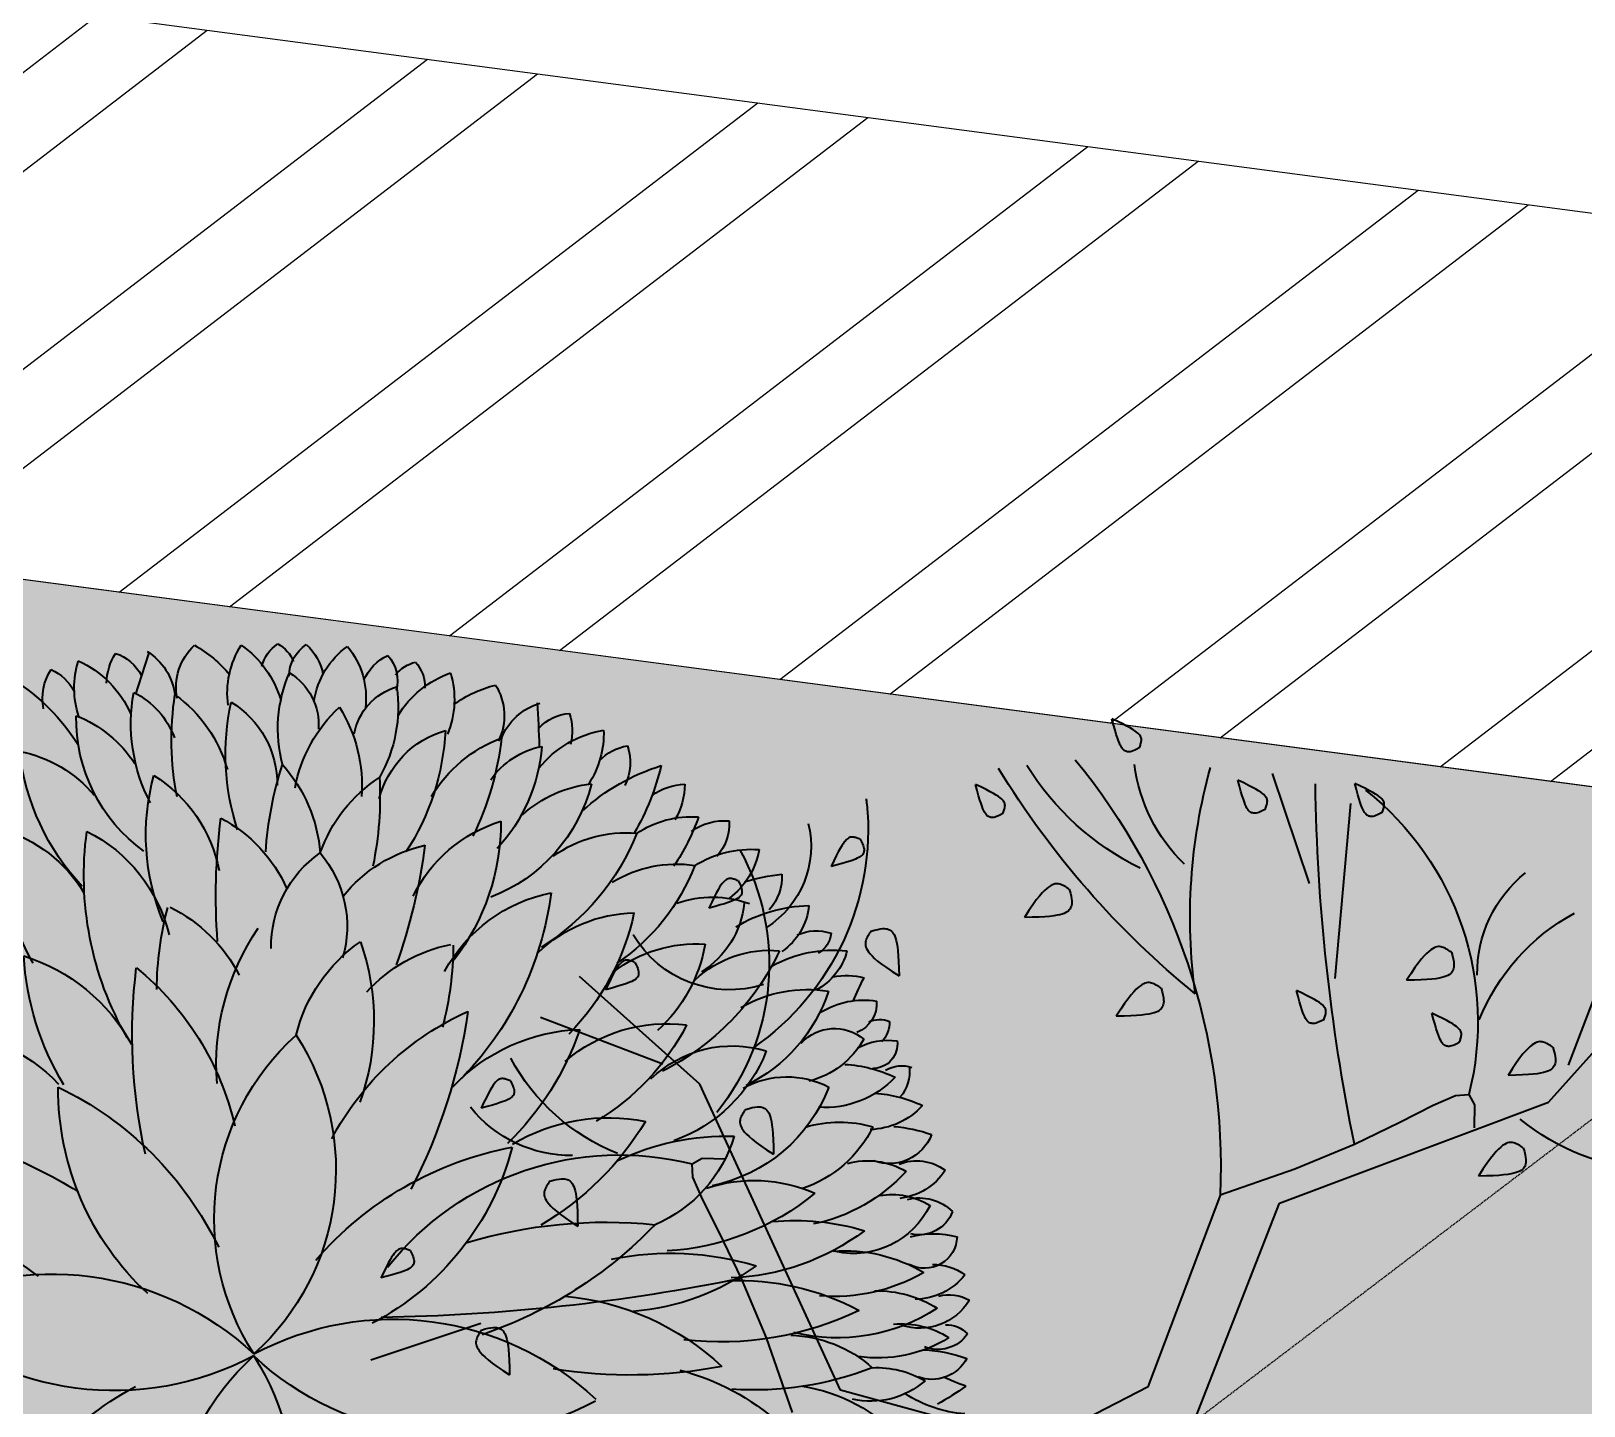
# Model space of a CAD drawing. Header units: millimetres. Extents: x -176651 to 424033, y -469666 to 486614.
# Drawn here: x 43473 to 44101, y 111750 to 112306 of the extents above; entities that cross this region are included whole.
import ezdxf

# ---------------------------------------------------------------- set-up
doc = ezdxf.new("R2010")
doc.units = ezdxf.units.MM
doc.linetypes.add('1625_East Villa$0$DASHED', pattern=[0.75, 0.5, -0.25])
for name, color, linetype in [('1625_East Villa$0$ad-Elevation 10', 8, 'Continuous'), ('1625_East Villa$0$ad-Furniture', 8, 'Continuous'), ('1625_East Villa$0$ad-Wall', 8, 'Continuous'), ('1625_East Villa$0$ad-Wall hatch', 8, 'Continuous'), ('ad-Plinth', 8, 'Continuous')]:
    doc.layers.add(name, color=color, linetype=linetype)
doc.layers.add('1625_East Villa$0$ad-Landscape', color=8, linetype='Continuous', lineweight=35)

# ---------------------------------------------------------------- blocks, each defined once
blk = doc.blocks.new('A$C92fa9908')
at = {"layer": 'ad-Plinth', "ltscale": 5}
blk.add_lwpolyline([(0, 13620), (12120, 13620), (12120, 0), (0, 0), (0, 4745), (2830, 4745), (2830, 8645), (0, 8645)], close=True, dxfattribs=at)
blk = doc.blocks.new('zw$C194')
at = {"layer": 'ad-Plinth', "ltscale": 5, "rotation": 352.4703876422758}
blk.add_blockref('A$C92fa9908', (-156288.16, -329134.05), dxfattribs=at)
blk = doc.blocks.new('1625_East Villa$0$A$C61BE7BBE')
at = {"layer": '1625_East Villa$0$ad-Landscape', "color": 76}
for centre, radius, start, end in [((4.5666, 8.1602), 0.4767, 132.73866, 179.56243), ((3.9198, 8.1602), 0.4767, 0.43757, 47.26134), ((4.1007, 8.2103), 0.5349, 155.19049, 195.20682), ((3.3376, 7.8964), 0.6057, 24.0272, 62.73054), ((3.9769, 8.3009), 0.2252, 130.84427, 173.75905), ((3.7524, 8.2718), 0.2139, 30.41563, 68.82996), ((4.1471, 8.3177), 0.2274, 130.93347, 187.27283), ((3.8295, 8.2358), 0.3046, 17.09734, 56.39496), ((4.6569, 8.2358), 0.3046, 123.60504, 162.90266), ((4.3393, 8.3177), 0.2274, 352.72717, 49.06653), ((4.734, 8.2718), 0.2139, 111.17004, 149.58437), ((5.1488, 7.8964), 0.6057, 117.26946, 155.9728), ((4.5095, 8.3009), 0.2252, 6.24095, 49.15573), ((4.3857, 8.2103), 0.5349, 344.79318, 24.80951), ((10.1095, 6.9281), 7.168, 168.75967, 170.83335), ((2.9164, 7.9995), 0.3576, 14.37957, 65.67824), ((3.6019, 8.1795), 0.3417, 140.17932, 198.67463), ((3.0628, 7.7088), 0.743, 47.03228, 68.14061), ((5.4236, 7.7088), 0.743, 111.85939, 132.96772), ((4.8845, 8.1795), 0.3417, 341.32537, 39.82068), ((5.57, 7.9995), 0.3576, 114.32176, 165.62043), ((-1.6231, 6.9281), 7.168, 9.16665, 11.24033), ((3.1903, 8.143), 0.3429, 154.82228, 186.10535), ((2.8285, 8.0252), 0.2686, 35.04222, 78.95985), ((4.7279, 8.0805), 0.8385, 164.13269, 202.27743), ((3.7768, 7.9806), 0.3595, 3.05127, 66.29439), ((4.7095, 7.9806), 0.3595, 113.70561, 176.94873), ((3.7585, 8.0805), 0.8385, 337.72257, 15.86731), ((5.6579, 8.0252), 0.2686, 101.04015, 144.95778), ((5.2961, 8.143), 0.3429, 353.89465, 25.17772), ((2.791, 8.006), 0.3106, 153.81915, 198.78711), ((2.4219, 7.8545), 0.3023, 36.32124, 72.6008), ((3.2095, 8.1248), 0.5516, 170.48559, 205.45287), ((2.4837, 7.6182), 0.6247, 31.25767, 73.08831), ((4.9154, 7.5892), 0.8727, 140.39412, 176.99618), ((3.571, 7.5892), 0.8727, 3.00382, 39.60588), ((6.0027, 7.6182), 0.6247, 106.91169, 148.74233), ((5.2769, 8.1248), 0.5516, 334.54713, 9.51441), ((6.0645, 7.8545), 0.3023, 107.3992, 143.67876), ((5.6954, 8.006), 0.3106, 341.21289, 26.18085), ((3.7773, 8.2066), 1.4875, 185.97252, 202.70743), ((1.7987, 6.9554), 1.2047, 39.61762, 65.52562), ((4.0319, 8.0192), 1.0157, 176.98112, 215.15022), ((2.8602, 7.6107), 0.488, 27.43755, 71.18261), ((5.0277, 8.0525), 1.7654, 178.75477, 198.61147), ((2.8731, 7.3648), 0.824, 23.21959, 61.77969), ((5.0533, 7.9724), 1.4584, 175.33806, 205.55583), ((3.3701, 7.5687), 0.5704, 6.67232, 66.26868), ((5.1163, 7.5687), 0.5704, 113.73132, 173.32768), ((3.4331, 7.9724), 1.4584, 334.44417, 4.66194), ((5.6133, 7.3648), 0.824, 118.22031, 156.78041), ((3.4587, 8.0525), 1.7654, 341.38853, 1.24523), ((5.6262, 7.6107), 0.488, 108.81739, 152.56245), ((4.4544, 8.0192), 1.0157, 324.84978, 3.01888), ((6.6876, 6.9554), 1.2047, 114.47438, 140.38238), ((2.5508, 7.9059), 0.4098, 172.3277, 203.61076), ((2.0851, 7.6097), 0.3559, 46.86291, 80.36915), ((3.664, 8), 0.9742, 186.46688, 241.65563), ((2.5194, 7.1773), 0.7346, 40.38662, 76.09196), ((4.8224, 8), 0.9742, 298.34437, 353.53312), ((5.967, 7.1773), 0.7346, 103.90804, 139.61338), ((2.1371, 7.7236), 0.2887, 169.0778, 214.64065), ((1.8403, 7.4492), 0.3293, 46.24511, 87.68542), ((3.3285, 8.0513), 1.3196, 191.93886, 206.21864), ((2.0037, 7.1986), 0.5806, 48.33638, 86.67487), ((5.983, 7.3797), 2.0667, 169.32144, 184.04788), ((3.367, 7.0847), 0.8955, 11.96194, 49.21126), ((5.1194, 7.0847), 0.8955, 130.78874, 168.03806), ((2.5034, 7.3797), 2.0667, 355.95212, 10.67856), ((2.1147, 7.6514), 0.4606, 182.36478, 225.58317), ((1.6213, 7.0126), 0.6207, 49.77589, 86.93335), ((2.3471, 6.872), 0.7641, 47.38545, 86.81155), ((3.7553, 7.9777), 1.408, 194.08678, 230.75178), ((5.6481, 6.8096), 0.8684, 114.71609, 161.31222), ((3.9484, 7.4161), 1.349, 329.98702, 7.7695), ((6.1393, 6.872), 0.7641, 93.18845, 132.61455), ((4.7311, 7.9777), 1.408, 309.24822, 345.91322), ((1.7848, 7.45), 0.2887, 169.0778, 214.64065), ((1.1975, 6.2598), 1.2814, 66.14352, 76.28476), ((2.0353, 6.7588), 0.7304, 50.8151, 91.05063), ((3.2296, 7.7796), 1.2421, 193.52703, 228.39805), ((7.1322, 7.3968), 3.5018, 179.98243, 192.00519), ((5.1574, 6.578), 0.8735, 110.1808, 148.59513), ((1.6891, 7.325), 0.3719, 177.60187, 227.96098), ((1.1882, 6.4873), 0.863, 51.02378, 81.38718), ((1.8075, 6.6789), 0.6427, 63.07607, 102.38547), ((2.2444, 7.2875), 0.5442, 178.24862, 230.68038), ((2.5458, 6.3342), 0.9321, 21.01467, 71.00855), ((4.7853, 7.2065), 1.9362, 179.73155, 217.41149), ((4.6965, 6.7696), 0.6755, 132.16499, 188.60831), ((3.7899, 6.7696), 0.6755, 351.39169, 47.83501), ((5.9406, 6.3342), 0.9321, 108.99145, 158.98533), ((1.3141, 7.1881), 0.15, 177.47025, 233.80961), ((1.2179, 6.9256), 0.2744, 57.97543, 101.26619), ((2.2175, 6.3242), 0.8461, 38.49282, 81.42911), ((3.8017, 7.2766), 1.4626, 184.53972, 217.07204), ((6.2689, 6.3242), 0.8461, 98.57089, 141.50718), ((4.6847, 7.2766), 1.4626, 322.92796, 355.46028), ((1.0383, 6.345), 0.7587, 53.84333, 88.58495), ((1.4105, 7.142), 0.3555, 186.20703, 235.71806), ((2.914, 7.5139), 1.5303, 197.59049, 235.74559), ((1.4302, 6.4073), 0.6446, 39.15642, 87.78171), ((1.8411, 6.2145), 0.8207, 45.12287, 85.9267), ((2.7964, 7.0692), 0.8978, 182.30093, 220.50756), ((0.9882, 6.5625), 0.3987, 70.94104, 97.72728), ((-0.4677, 6.4358), 1.4962, 14.55365, 20.41362), ((1.155, 6.0566), 0.7945, 52.47186, 91.55185), ((2.0762, 7.0316), 0.9598, 190.85815, 236.55055), ((1.0247, 6.792), 0.186, 168.23624, 240.99446), ((0.8562, 6.3424), 0.4877, 50.8294, 91.59888), ((5.3534, 6.5838), 1.9834, 172.86966, 187.13034), ((3.0992, 5.955), 0.9279, 34.91657, 71.05051), ((5.2161, 6.1305), 1.4339, 153.15977, 192.1138), ((3.296, 6.0728), 0.9527, 6.22136, 47.73687), ((3.2703, 6.1305), 1.4339, 347.8862, 26.84023), ((5.3871, 5.955), 0.9279, 108.94949, 145.08343), ((3.1329, 6.5838), 1.9834, 352.86966, 7.13034), ((0.918, 6.6932), 0.1695, 170.71369, 216.27653), ((0.789, 6.557), 0.1679, 59.89017, 103.18093), ((0.8334, 6.5755), 0.1483, 166.0967, 261.70295), ((0.6958, 6.2326), 0.3785, 53.8191, 90.95416), ((1.0337, 6.3645), 0.2729, 35.39886, 122.15517), ((1.376, 6.7908), 0.5252, 201.8257, 248.02813), ((3.2867, 7.0219), 1.425, 199.73306, 231.77211), ((0.6205, 6.2862), 0.1831, 51.14247, 102.0713), ((0.83, 6.4105), 0.2388, 166.75476, 212.31761), ((0.9191, 5.6412), 0.7926, 85.56631, 108.01228), ((1.1391, 6.7299), 0.5733, 215.76353, 266.37343), ((1.5681, 5.7635), 0.6953, 38.28249, 99.3433), ((2.3496, 6.6671), 0.9205, 193.66836, 242.88227), ((6.505, 6.4773), 3.2578, 180.48635, 200.14254), ((2.3514, 4.9949), 1.7085, 20.47463, 58.37181), ((6.0992, 5.3455), 1.1017, 99.73184, 143.96094), ((4.2559, 6.7543), 1.6882, 321.43671, 348.97151), ((1.2411, 5.7739), 0.5438, 53.77897, 109.79803), ((0.7353, 5.4727), 0.814, 86.76384, 107.52222), ((0.849, 6.4983), 0.4369, 214.78481, 261.07296), ((1.9847, 6.5124), 0.9551, 193.74281, 250.74014), ((0.5974, 5.2255), 0.8788, 87.00257, 102.07341), ((0.6769, 6.1488), 0.2709, 193.65461, 282.44901), ((0.8731, 5.3885), 0.7046, 65.60352, 98.75304), ((1.4544, 6.3176), 0.7268, 198.67082, 243.79699), ((0.4442, 5.642), 0.2788, 60.36234, 119.63766), ((6.296, 4.8306), 1.111, 86.04844, 128.35019), ((0.6407, 6.0428), 0.3701, 205.36372, 256.0362), ((0.7123, 5.4415), 0.4429, 66.56317, 113.43683), ((1.3709, 6.4246), 1.0147, 214.6416, 251.06237), ((0.4003, 5.4186), 0.2852, 68.35462, 126.71622), ((0.4371, 5.6945), 0.2126, 192.8534, 276.06864), ((0.5446, 5.2754), 0.4283, 72.41068, 114.40253), ((0.8498, 5.8255), 0.508, 198.36566, 274.36285), ((1.3082, 4.7914), 0.8919, 63.91881, 106.35993), ((6.2483, 3.7344), 2.0521, 108.22121, 146.63555), ((0.3762, 5.4817), 0.1934, 174.18666, 290.59598), ((0.2527, 4.962), 0.5437, 67.64575, 97.28341), ((0.9647, 4.0567), 1.4267, 76.95691, 99.25489), ((1.7226, 6.4729), 1.411, 225.5947, 260.34135), ((0.2604, 5.008), 0.3143, 81.59333, 119.16505), ((0.4374, 5.482), 0.3858, 211.15088, 261.88723), ((0.714, 4.425), 0.9139, 78.01728, 113.3144), ((1.0008, 6.1097), 1.0655, 232.5105, 267.25212), ((0.1532, 4.9205), 0.2348, 66.95459, 113.04541), ((0.3791, 5.2776), 0.3477, 203.91838, 280.78741), ((0.5285, 4.4477), 0.678, 81.55573, 114.70525), ((1.2375, 3.5572), 1.5293, 80.07303, 110.39202), ((0.9547, 5.8952), 1.0932, 229.52167, 276.17194), ((0.1532, 4.8095), 0.1658, 79.35441, 130.28324), ((0.2367, 5.034), 0.2144, 207.19351, 284.68974), ((0.3753, 4.4224), 0.5263, 77.39124, 114.96296), ((1.7368, 6.5533), 1.8728, 236.55296, 269.35046), ((0.2221, 3.9243), 0.8867, 85.54152, 102.47041), ((0.6629, 5.5204), 0.8033, 230.61412, 270.78978), ((0.2527, 4.8764), 0.2383, 201.22812, 283.00293), ((1.0097, 4.0338), 0.7603, 84.12058, 124.2254), ((-0.2438, 5.8842), 1.2847, 281.63719, 288.00047), ((1.1912, 5.8812), 1.72, 226.87005, 233.5161), ((0.4825, 4.1038), 0.5674, 79.89405, 113.04357), ((0.6268, 4.946), 0.4865, 221.13896, 275.57028), ((1.521, 6.369), 1.9478, 241.18217, 266.26036), ((0.0457, 5.1943), 0.7339, 266.42892, 296.01705), ((2.3798, 7.2881), 2.8823, 251.61053, 271.71734), ((5.2696, 2.8242), 1.7659, 54.46623, 125.53377), ((1.0025, 3.4893), 1.0093, 91.25618, 130.10548), ((1.8901, 3.0856), 1.4234, 97.04197, 124.31969)]:
    blk.add_arc(centre, radius, start, end, dxfattribs=at)
at = {"layer": '1625_East Villa$0$ad-Landscape', "color": 2}
for centre, radius, start, end in [((4.538, 7.4161), 1.349, 172.2305, 210.01298), ((2.8383, 6.8096), 0.8684, 18.68778, 65.28391), ((3.329, 6.578), 0.8735, 31.40487, 69.8192), ((1.3542, 7.3968), 3.5018, 347.99481, 0.01757), ((3.7011, 7.2065), 1.9362, 322.58851, 0.26845), ((1.9426, 5.6133), 0.9275, 41.73929, 89.82837), ((4.2305, 6.7543), 1.6882, 191.02849, 218.56329), ((2.3872, 5.3455), 1.1017, 36.03906, 80.26816), ((6.1349, 4.9949), 1.7085, 121.62819, 159.52537), ((1.9813, 6.4773), 3.2578, 339.85746, 359.51365), ((5.3667, 5.2187), 1.4762, 139.56784, 220.43216), ((3.1197, 5.2187), 1.4762, 319.56784, 40.43216), ((2.4024, 6.0559), 0.8356, 189.30481, 239.3197), ((1.4305, 4.4255), 1.5025, 56.86683, 84.37468), ((2.1904, 4.8306), 1.111, 51.64981, 93.95156), ((3.7395, 6.6428), 1.7715, 203.40985, 232.04459), ((2.1728, 6.6935), 1.5297, 223.15526, 259.12002), ((2.2381, 3.7344), 2.0521, 33.36445, 71.77879), ((4.5212, 5.8873), 1.6541, 187.07097, 234.85412), ((3.9652, 5.8873), 1.6541, 305.14588, 352.92903), ((1.8881, 2.4478), 2.8907, 65.67414, 88.25794), ((4.0608, 6.8726), 2.5892, 216.37093, 243.62041), ((6.5983, 2.4478), 2.8907, 91.74206, 114.32586), ((4.4256, 6.8726), 2.5892, 296.37959, 323.62907), ((1.6314, 3.4254), 1.7705, 71.06869, 99.21005), ((2.3289, 6.1932), 1.4152, 226.12226, 258.10878), ((2.39, 3.2564), 1.5896, 87.80694, 125.34258), ((3.2167, 2.8242), 1.7659, 54.46623, 125.53377), ((3.2167, 5.6861), 1.7659, 234.46623, 305.53377), ((5.3667, 3.2917), 1.4762, 139.56784, 220.43216), ((5.2696, 5.6861), 1.7659, 234.46623, 305.53377), ((3.1197, 3.2917), 1.4762, 319.56784, 40.43216), ((3.9652, 2.623), 1.6541, 7.07097, 54.85412)]:
    blk.add_arc(centre, radius, start, end, dxfattribs=at)
blk = doc.blocks.new('1625_East Villa$0$A$C279134A6')
at = {"layer": '1625_East Villa$0$ad-Landscape', "linetype": 'Continuous'}
for p, q in [((333.14, 760.24), (359.9, 815.03)), ((313.08, 712.49), (317.12, 804.75)), ((185.45, 683.31), (169.64, 750.19)), ((637.12, 613.59), (707.23, 661.45)), ((657.8, 621.49), (724.68, 637.3)), ((542.66, 463.81), (637.12, 613.59)), ((734.74, 473.8), (789.53, 447.04))]:
    blk.add_line(p, q, dxfattribs=at)
for points in [[(431.16, 819.12), (431.03, 819.65), (430.9, 820.18), (430.78, 820.7), (430.69, 821.21), (430.61, 821.7), (430.56, 822.19), (430.53, 822.67), (430.54, 823.13), (430.59, 823.58), (430.68, 824.02), (430.83, 824.46), (431.06, 824.89), (431.36, 825.33), (431.77, 825.78), (432.28, 826.24), (432.91, 826.71), (433.68, 827.21), (434.64, 827.74), (435.84, 828.33), (437.34, 828.97), (439.19, 829.69), (441.45, 830.5), (444.18, 831.41), (447.42, 832.44)], [(431.16, 819.12), (432.34, 818.3), (433.34, 817.65), (434.21, 817.15), (434.94, 816.8), (435.58, 816.56), (436.14, 816.41), (436.64, 816.34), (437.11, 816.33), (437.56, 816.36), (438, 816.44), (438.44, 816.58), (438.88, 816.78), (439.33, 817.08), (439.79, 817.46), (440.27, 817.96), (440.77, 818.57), (441.3, 819.33), (441.87, 820.26), (442.51, 821.42), (443.23, 822.87), (444.07, 824.64), (445.03, 826.8), (446.14, 829.38), (447.42, 832.44)], [(300.11, 802.13), (299.97, 802.67), (299.85, 803.19), (299.73, 803.71), (299.63, 804.22), (299.56, 804.72), (299.51, 805.2), (299.48, 805.68), (299.49, 806.14), (299.53, 806.59), (299.63, 807.03), (299.78, 807.47), (300, 807.9), (300.31, 808.34), (300.72, 808.79), (301.23, 809.25), (301.86, 809.72), (302.63, 810.22), (303.59, 810.76), (304.79, 811.34), (306.29, 811.98), (308.14, 812.7), (310.4, 813.51), (313.12, 814.42), (316.37, 815.45)], [(300.11, 802.13), (301.29, 801.31), (302.29, 800.66), (303.15, 800.16), (303.89, 799.81), (304.53, 799.57), (305.09, 799.42), (305.59, 799.36), (306.05, 799.34), (306.5, 799.37), (306.95, 799.45), (307.39, 799.59), (307.83, 799.8), (308.28, 800.09), (308.74, 800.48), (309.22, 800.97), (309.72, 801.59), (310.24, 802.34), (310.82, 803.27), (311.45, 804.43), (312.18, 805.88), (313.01, 807.65), (313.98, 809.81), (315.09, 812.39), (316.37, 815.45)], [(361.29, 795.78), (361.16, 796.32), (361.03, 796.84), (360.91, 797.36), (360.82, 797.87), (360.74, 798.37), (360.69, 798.85), (360.66, 799.33), (360.67, 799.79), (360.72, 800.24), (360.81, 800.68), (360.96, 801.12), (361.19, 801.55), (361.49, 801.99), (361.9, 802.44), (362.41, 802.9), (363.04, 803.37), (363.81, 803.87), (364.77, 804.41), (365.97, 804.99), (367.47, 805.63), (369.32, 806.35), (371.58, 807.16), (374.31, 808.07), (377.55, 809.1)], [(361.29, 795.78), (362.47, 794.96), (363.47, 794.31), (364.33, 793.81), (365.07, 793.46), (365.71, 793.22), (366.27, 793.07), (366.77, 793.01), (367.24, 792.99), (367.69, 793.02), (368.13, 793.1), (368.57, 793.24), (369.01, 793.45), (369.46, 793.74), (369.92, 794.13), (370.4, 794.62), (370.9, 795.24), (371.43, 795.99), (372, 796.92), (372.64, 798.08), (373.36, 799.53), (374.2, 801.3), (375.16, 803.46), (376.27, 806.04), (377.55, 809.1)], [(497.76, 775.48), (497.62, 776.02), (497.49, 776.54), (497.38, 777.06), (497.28, 777.57), (497.21, 778.07), (497.15, 778.55), (497.13, 779.03), (497.14, 779.49), (497.18, 779.94), (497.28, 780.38), (497.43, 780.82), (497.65, 781.25), (497.96, 781.69), (498.36, 782.14), (498.88, 782.6), (499.51, 783.07), (500.28, 783.57), (501.24, 784.11), (502.44, 784.69), (503.94, 785.33), (505.79, 786.05), (508.05, 786.86), (510.77, 787.78), (514.02, 788.81)], [(497.76, 775.48), (498.94, 774.66), (499.94, 774.01), (500.8, 773.52), (501.54, 773.16), (502.18, 772.92), (502.74, 772.77), (503.24, 772.71), (503.7, 772.69), (504.15, 772.72), (504.6, 772.8), (505.04, 772.94), (505.48, 773.15), (505.93, 773.44), (506.39, 773.83), (506.87, 774.32), (507.37, 774.94), (507.89, 775.69), (508.47, 776.62), (509.1, 777.79), (509.83, 779.23), (510.66, 781), (511.63, 783.16), (512.74, 785.74), (514.02, 788.81)], [(570.36, 752.3), (569.53, 751.12), (568.88, 750.11), (568.39, 749.25), (568.03, 748.52), (567.79, 747.88), (567.65, 747.32), (567.58, 746.82), (567.57, 746.35), (567.6, 745.9), (567.68, 745.46), (567.81, 745.02), (568.02, 744.57), (568.31, 744.13), (568.7, 743.66), (569.2, 743.19), (569.81, 742.69), (570.56, 742.16), (571.5, 741.59), (572.66, 740.95), (574.1, 740.23), (575.88, 739.39), (578.03, 738.43), (580.62, 737.32), (583.68, 736.04)], [(570.36, 752.3), (570.89, 752.43), (571.42, 752.56), (571.94, 752.68), (572.44, 752.77), (572.94, 752.85), (573.43, 752.9), (573.9, 752.93), (574.37, 752.92), (574.82, 752.87), (575.26, 752.78), (575.69, 752.63), (576.13, 752.4), (576.57, 752.1), (577.01, 751.69), (577.47, 751.18), (577.95, 750.55), (578.45, 749.78), (578.98, 748.82), (579.56, 747.62), (580.21, 746.12), (580.93, 744.27), (581.74, 742.01), (582.65, 739.28), (583.68, 736.04)], [(254.35, 734.17), (255.04, 734.52), (255.73, 734.84), (256.41, 735.15), (257.08, 735.43), (257.75, 735.67), (258.4, 735.88), (259.05, 736.05), (259.69, 736.17), (260.32, 736.24), (260.96, 736.24), (261.6, 736.15), (262.26, 735.97), (262.95, 735.67), (263.68, 735.24), (264.46, 734.67), (265.3, 733.94), (266.2, 733.02), (267.19, 731.86), (268.28, 730.41), (269.48, 728.59), (270.81, 726.34), (272.3, 723.61), (273.95, 720.32), (275.78, 716.42)], [(457.88, 740.61), (457.08, 738.75), (456.48, 737.18), (456.04, 735.86), (455.76, 734.74), (455.61, 733.79), (455.58, 732.98), (455.62, 732.28), (455.74, 731.63), (455.91, 731.02), (456.14, 730.43), (456.46, 729.86), (456.87, 729.31), (457.4, 728.77), (458.07, 728.25), (458.89, 727.74), (459.88, 727.23), (461.06, 726.72), (462.48, 726.21), (464.21, 725.69), (466.3, 725.16), (468.79, 724.62), (471.75, 724.06), (475.24, 723.47), (479.31, 722.85)], [(457.88, 740.61), (458.58, 740.95), (459.27, 741.28), (459.94, 741.58), (460.62, 741.86), (461.28, 742.11), (461.94, 742.32), (462.58, 742.49), (463.22, 742.61), (463.86, 742.68), (464.49, 742.67), (465.13, 742.59), (465.8, 742.4), (466.49, 742.11), (467.22, 741.68), (468, 741.11), (468.83, 740.37), (469.74, 739.46), (470.72, 738.3), (471.81, 736.84), (473.01, 735.02), (474.35, 732.78), (475.83, 730.04), (477.48, 726.75), (479.31, 722.85)], [(326.61, 591.55), (193.35, 662.62), (145.49, 732.73)], [(254.35, 734.17), (253.55, 732.32), (252.94, 730.75), (252.51, 729.42), (252.23, 728.3), (252.08, 727.36), (252.04, 726.55), (252.09, 725.84), (252.21, 725.19), (252.38, 724.58), (252.61, 723.99), (252.92, 723.43), (253.34, 722.88), (253.87, 722.34), (254.53, 721.82), (255.35, 721.3), (256.34, 720.79), (257.52, 720.28), (258.95, 719.77), (260.68, 719.26), (262.76, 718.73), (265.26, 718.19), (268.22, 717.62), (271.71, 717.03), (275.78, 716.42)], [(631.15, 722.27), (630.32, 721.09), (629.67, 720.08), (629.18, 719.22), (628.82, 718.49), (628.58, 717.85), (628.44, 717.29), (628.37, 716.79), (628.36, 716.32), (628.39, 715.87), (628.46, 715.43), (628.6, 714.99), (628.81, 714.54), (629.1, 714.1), (629.49, 713.63), (629.98, 713.16), (630.6, 712.66), (631.35, 712.13), (632.28, 711.56), (633.45, 710.92), (634.89, 710.2), (636.67, 709.36), (638.82, 708.4), (641.4, 707.29), (644.47, 706.01)], [(631.15, 722.27), (631.68, 722.4), (632.2, 722.53), (632.72, 722.65), (633.23, 722.74), (633.73, 722.82), (634.22, 722.87), (634.69, 722.9), (635.15, 722.89), (635.6, 722.84), (636.04, 722.75), (636.48, 722.6), (636.92, 722.37), (637.35, 722.07), (637.8, 721.66), (638.26, 721.15), (638.74, 720.52), (639.24, 719.75), (639.77, 718.79), (640.35, 717.59), (640.99, 716.09), (641.71, 714.24), (642.52, 711.98), (643.44, 709.25), (644.47, 706.01)], [(316.25, 690.18), (316.11, 690.71), (315.98, 691.24), (315.87, 691.75), (315.77, 692.26), (315.69, 692.76), (315.64, 693.25), (315.62, 693.72), (315.63, 694.19), (315.67, 694.64), (315.76, 695.08), (315.92, 695.51), (316.14, 695.95), (316.45, 696.39), (316.85, 696.83), (317.36, 697.29), (317.99, 697.77), (318.77, 698.27), (319.72, 698.8), (320.92, 699.38), (322.42, 700.03), (324.28, 700.75), (326.54, 701.56), (329.26, 702.47), (332.5, 703.5)], [(316.25, 690.18), (317.42, 689.35), (318.43, 688.7), (319.29, 688.21), (320.03, 687.85), (320.66, 687.61), (321.22, 687.47), (321.72, 687.4), (322.19, 687.39), (322.64, 687.42), (323.09, 687.49), (323.53, 687.63), (323.97, 687.84), (324.42, 688.13), (324.88, 688.52), (325.36, 689.02), (325.85, 689.63), (326.38, 690.38), (326.95, 691.31), (327.59, 692.48), (328.32, 693.92), (329.15, 695.7), (330.11, 697.85), (331.22, 700.44), (332.5, 703.5)], [(558.44, 705.13), (556.59, 705.93), (555.02, 706.53), (553.69, 706.97), (552.57, 707.25), (551.63, 707.4), (550.82, 707.44), (550.11, 707.39), (549.46, 707.27), (548.85, 707.1), (548.26, 706.87), (547.69, 706.55), (547.14, 706.14), (546.61, 705.61), (546.08, 704.94), (545.57, 704.12), (545.06, 703.14), (544.55, 701.95), (544.04, 700.53), (543.52, 698.8), (543, 696.72), (542.45, 694.22), (541.89, 691.26), (541.3, 687.77), (540.68, 683.7)], [(558.44, 705.13), (558.78, 704.43), (559.11, 703.75), (559.41, 703.07), (559.69, 702.39), (559.94, 701.73), (560.15, 701.07), (560.32, 700.43), (560.44, 699.79), (560.51, 699.15), (560.51, 698.52), (560.42, 697.88), (560.24, 697.21), (559.94, 696.52), (559.51, 695.79), (558.94, 695.01), (558.2, 694.18), (557.29, 693.27), (556.13, 692.29), (554.68, 691.2), (552.86, 690), (550.61, 688.66), (547.87, 687.18), (544.59, 685.53), (540.68, 683.7)], [(244.05, 687.63), (243.91, 688.16), (243.78, 688.68), (243.67, 689.2), (243.57, 689.71), (243.49, 690.21), (243.44, 690.7), (243.42, 691.17), (243.43, 691.63), (243.47, 692.08), (243.56, 692.52), (243.72, 692.96), (243.94, 693.4), (244.25, 693.83), (244.65, 694.28), (245.16, 694.74), (245.79, 695.22), (246.56, 695.72), (247.52, 696.25), (248.72, 696.83), (250.22, 697.48), (252.07, 698.2), (254.33, 699), (257.06, 699.92), (260.3, 700.95)], [(244.05, 687.63), (245.22, 686.8), (246.23, 686.15), (247.09, 685.66), (247.83, 685.3), (248.46, 685.06), (249.02, 684.92), (249.52, 684.85), (249.99, 684.84), (250.44, 684.87), (250.88, 684.94), (251.32, 685.08), (251.77, 685.29), (252.22, 685.58), (252.68, 685.97), (253.15, 686.46), (253.65, 687.08), (254.18, 687.83), (254.75, 688.76), (255.39, 689.93), (256.12, 691.37), (256.95, 693.15), (257.91, 695.3), (259.02, 697.88), (260.3, 700.95)], [(403.22, 695.44), (402.42, 693.59), (401.81, 692.02), (401.38, 690.69), (401.1, 689.57), (400.95, 688.63), (400.91, 687.82), (400.96, 687.11), (401.08, 686.46), (401.25, 685.85), (401.48, 685.26), (401.8, 684.69), (402.21, 684.14), (402.74, 683.61), (403.41, 683.09), (404.23, 682.57), (405.21, 682.06), (406.4, 681.55), (407.82, 681.04), (409.55, 680.53), (411.63, 680), (414.13, 679.45), (417.09, 678.89), (420.58, 678.3), (424.65, 677.69)], [(403.22, 695.44), (403.92, 695.78), (404.6, 696.11), (405.28, 696.42), (405.95, 696.7), (406.62, 696.94), (407.27, 697.15), (407.92, 697.32), (408.56, 697.44), (409.19, 697.51), (409.83, 697.51), (410.47, 697.42), (411.13, 697.24), (411.83, 696.94), (412.56, 696.51), (413.34, 695.94), (414.17, 695.21), (415.08, 694.29), (416.06, 693.13), (417.15, 691.68), (418.35, 689.86), (419.69, 687.61), (421.17, 684.87), (422.82, 681.59), (424.65, 677.69)], [(194.9, 691.63), (194.1, 689.78), (193.49, 688.2), (193.06, 686.88), (192.78, 685.76), (192.63, 684.82), (192.59, 684.01), (192.64, 683.3), (192.76, 682.65), (192.93, 682.04), (193.16, 681.45), (193.47, 680.88), (193.89, 680.33), (194.42, 679.8), (195.08, 679.27), (195.9, 678.76), (196.89, 678.25), (198.07, 677.74), (199.5, 677.23), (201.23, 676.71), (203.31, 676.18), (205.81, 675.64), (208.77, 675.08), (212.26, 674.49), (216.33, 673.87)], [(194.9, 691.63), (195.59, 691.97), (196.28, 692.3), (196.96, 692.6), (197.63, 692.88), (198.3, 693.13), (198.95, 693.34), (199.6, 693.51), (200.24, 693.63), (200.87, 693.7), (201.51, 693.69), (202.15, 693.61), (202.81, 693.43), (203.5, 693.13), (204.24, 692.7), (205.01, 692.13), (205.85, 691.39), (206.75, 690.48), (207.74, 689.32), (208.83, 687.86), (210.03, 686.04), (211.36, 683.8), (212.85, 681.06), (214.5, 677.77), (216.33, 673.87)], [(679.4, 672.59), (678.57, 671.41), (677.92, 670.41), (677.43, 669.54), (677.07, 668.81), (676.83, 668.17), (676.69, 667.61), (676.62, 667.11), (676.61, 666.64), (676.64, 666.19), (676.72, 665.75), (676.85, 665.31), (677.06, 664.87), (677.35, 664.42), (677.74, 663.96), (678.24, 663.48), (678.85, 662.98), (679.6, 662.45), (680.54, 661.88), (681.7, 661.24), (683.14, 660.52), (684.92, 659.68), (687.07, 658.72), (689.66, 657.61), (692.72, 656.33)], [(679.4, 672.59), (679.93, 672.72), (680.46, 672.85), (680.97, 672.97), (681.48, 673.06), (681.98, 673.14), (682.47, 673.19), (682.94, 673.22), (683.41, 673.21), (683.86, 673.16), (684.3, 673.07), (684.73, 672.92), (685.17, 672.69), (685.61, 672.39), (686.05, 671.98), (686.51, 671.47), (686.99, 670.84), (687.49, 670.07), (688.02, 669.11), (688.6, 667.91), (689.25, 666.41), (689.97, 664.56), (690.78, 662.3), (691.69, 659.57), (692.72, 656.33)], [(358.2, 591.72), (320.98, 610.4), (291.74, 627.48), (269.52, 642.02), (253.38, 653.1), (242.35, 659.78), (235.49, 661.13), (231.84, 656.23), (230.45, 644.14)], [(203.37, 637.08), (202.56, 635.22), (201.96, 633.65), (201.52, 632.33), (201.24, 631.21), (201.09, 630.26), (201.06, 629.45), (201.11, 628.74), (201.22, 628.1), (201.39, 627.49), (201.62, 626.9), (201.94, 626.33), (202.35, 625.78), (202.88, 625.24), (203.55, 624.72), (204.37, 624.21), (205.36, 623.7), (206.54, 623.19), (207.97, 622.68), (209.69, 622.16), (211.78, 621.63), (214.27, 621.09), (217.24, 620.53), (220.72, 619.94), (224.79, 619.32)], [(203.37, 637.08), (204.06, 637.42), (204.75, 637.75), (205.43, 638.05), (206.1, 638.33), (206.76, 638.58), (207.42, 638.79), (208.07, 638.96), (208.7, 639.08), (209.34, 639.14), (209.97, 639.14), (210.61, 639.06), (211.28, 638.87), (211.97, 638.58), (212.7, 638.15), (213.48, 637.57), (214.31, 636.84), (215.22, 635.92), (216.21, 634.77), (217.29, 633.31), (218.49, 631.49), (219.83, 629.25), (221.31, 626.51), (222.96, 623.22), (224.79, 619.32)], [(611.57, 603.57), (609.72, 604.37), (608.15, 604.98), (606.82, 605.41), (605.7, 605.69), (604.76, 605.84), (603.95, 605.88), (603.24, 605.83), (602.59, 605.72), (601.98, 605.55), (601.39, 605.31), (600.82, 605), (600.27, 604.58), (599.74, 604.05), (599.22, 603.39), (598.7, 602.57), (598.19, 601.58), (597.68, 600.4), (597.17, 598.97), (596.66, 597.25), (596.13, 595.16), (595.58, 592.67), (595.02, 589.7), (594.43, 586.21), (593.82, 582.15)], [(611.57, 603.57), (611.91, 602.88), (612.24, 602.19), (612.55, 601.51), (612.83, 600.84), (613.07, 600.18), (613.28, 599.52), (613.45, 598.87), (613.57, 598.23), (613.64, 597.6), (613.64, 596.97), (613.55, 596.32), (613.37, 595.66), (613.07, 594.97), (612.64, 594.24), (612.07, 593.46), (611.34, 592.62), (610.42, 591.72), (609.26, 590.73), (607.81, 589.65), (605.99, 588.44), (603.74, 587.11), (601, 585.62), (597.72, 583.98), (593.82, 582.15)], [(736.1, 602.26), (735.27, 601.09), (734.62, 600.08), (734.13, 599.22), (733.77, 598.48), (733.53, 597.85), (733.39, 597.29), (733.32, 596.79), (733.31, 596.32), (733.33, 595.87), (733.41, 595.43), (733.55, 594.98), (733.76, 594.54), (734.05, 594.09), (734.44, 593.63), (734.93, 593.15), (735.55, 592.66), (736.3, 592.13), (737.23, 591.56), (738.4, 590.92), (739.84, 590.19), (741.61, 589.36), (743.77, 588.4), (746.35, 587.29), (749.42, 586.01)], [(736.1, 602.26), (736.63, 602.4), (737.15, 602.53), (737.67, 602.64), (738.18, 602.74), (738.68, 602.82), (739.16, 602.87), (739.64, 602.89), (740.1, 602.88), (740.55, 602.84), (740.99, 602.75), (741.43, 602.59), (741.86, 602.37), (742.3, 602.06), (742.75, 601.66), (743.21, 601.15), (743.69, 600.52), (744.18, 599.75), (744.72, 598.79), (745.3, 597.59), (745.94, 596.09), (746.66, 594.24), (747.47, 591.98), (748.39, 589.25), (749.42, 586.01)], [(356.89, 469.03), (326.61, 591.55)], [(382.56, 486.75), (357.78, 591.94)], [(566.22, 448.74), (584.9, 485.96), (601.98, 515.2), (616.52, 537.42), (627.59, 553.56), (634.27, 564.59), (635.63, 571.45), (630.72, 575.1), (618.63, 576.49)], [(708.67, 552.59), (706.81, 553.39), (705.24, 554), (703.92, 554.43), (702.8, 554.71), (701.85, 554.86), (701.04, 554.9), (700.34, 554.85), (699.69, 554.73), (699.08, 554.56), (698.49, 554.33), (697.92, 554.01), (697.37, 553.6), (696.83, 553.07), (696.31, 552.4), (695.8, 551.59), (695.29, 550.6), (694.78, 549.41), (694.27, 547.99), (693.75, 546.26), (693.22, 544.18), (692.68, 541.68), (692.12, 538.72), (691.53, 535.23), (690.91, 531.16)], [(708.67, 552.59), (709.01, 551.89), (709.34, 551.21), (709.64, 550.53), (709.92, 549.86), (710.17, 549.19), (710.38, 548.54), (710.55, 547.89), (710.67, 547.25), (710.74, 546.62), (710.73, 545.98), (710.65, 545.34), (710.46, 544.68), (710.17, 543.98), (709.74, 543.25), (709.17, 542.47), (708.43, 541.64), (707.51, 540.73), (706.36, 539.75), (704.9, 538.66), (703.08, 537.46), (700.84, 536.12), (698.1, 534.64), (694.81, 532.99), (690.91, 531.16)], [(776.63, 506.83), (775.8, 505.65), (775.15, 504.65), (774.66, 503.78), (774.3, 503.05), (774.06, 502.41), (773.92, 501.85), (773.85, 501.35), (773.84, 500.88), (773.87, 500.43), (773.94, 499.99), (774.08, 499.55), (774.29, 499.11), (774.58, 498.66), (774.97, 498.2), (775.47, 497.72), (776.08, 497.22), (776.83, 496.69), (777.76, 496.12), (778.93, 495.48), (780.37, 494.76), (782.15, 493.92), (784.3, 492.96), (786.89, 491.85), (789.95, 490.57)], [(776.63, 506.83), (777.16, 506.96), (777.69, 507.09), (778.2, 507.21), (778.71, 507.3), (779.21, 507.38), (779.7, 507.43), (780.17, 507.46), (780.64, 507.45), (781.09, 507.4), (781.53, 507.31), (781.96, 507.16), (782.4, 506.93), (782.84, 506.63), (783.28, 506.22), (783.74, 505.71), (784.22, 505.08), (784.72, 504.31), (785.25, 503.35), (785.83, 502.15), (786.48, 500.65), (787.2, 498.8), (788.01, 496.54), (788.92, 493.81), (789.95, 490.57)], [(382.56, 486.75), (413.24, 465.34), (442.58, 452.51), (473.75, 454.34), (542.66, 463.81)], [(733.97, 470.35), (732.12, 471.15), (730.55, 471.76), (729.22, 472.19), (728.1, 472.47), (727.16, 472.62), (726.35, 472.66), (725.64, 472.61), (724.99, 472.49), (724.38, 472.32), (723.79, 472.09), (723.22, 471.78), (722.67, 471.36), (722.14, 470.83), (721.61, 470.17), (721.1, 469.35), (720.59, 468.36), (720.08, 467.18), (719.57, 465.75), (719.05, 464.02), (718.53, 461.94), (717.98, 459.44), (717.42, 456.48), (716.83, 452.99), (716.21, 448.92)], [(733.97, 470.35), (734.31, 469.66), (734.64, 468.97), (734.94, 468.29), (735.22, 467.62), (735.47, 466.95), (735.68, 466.3), (735.85, 465.65), (735.97, 465.01), (736.04, 464.38), (736.04, 463.74), (735.95, 463.1), (735.77, 462.44), (735.47, 461.75), (735.04, 461.01), (734.47, 460.24), (733.73, 459.4), (732.82, 458.5), (731.66, 457.51), (730.21, 456.42), (728.38, 455.22), (726.14, 453.89), (723.4, 452.4), (720.12, 450.75), (716.21, 448.92)]]:
    blk.add_lwpolyline(points, dxfattribs=at)
for centre, radius, start, end in [((389.86, 679.23), 155.43, 120.80412, 186.68563), ((-673.29, 960.82), 1020.98, 340.94432, 351.65172), ((695.56, 561.69), 338.69, 133.19447, 174.91323), ((99.95, 772.98), 295.58, 344.65268, 7.94044), ((346.5, 833.1), 89.05, 306.61054, 345.04548), ((374.9, 895.99), 147.38, 288.81653, 320.50333), ((141.27, 1090.56), 464.83, 301.6227, 321.10353), ((172.14, 733.76), 67.87, 351.75756, 43.68018), ((705.58, 739.92), 139.86, 167.08107, 227.74147), ((418.22, 805.84), 154.97, 347.08107, 348.0944), ((128.18, 673.55), 110.38, 14.28758, 54.1159), ((645.48, 738.56), 50.42, 158.55305, 230.17001), ((732.49, 664.75), 124.35, 143.68534, 211.3784), ((635.68, 723.57), 59.23, 245.04444, 321.65457), ((142.19, 757.99), 124.35, 233.68534, 301.3784), ((648.05, 678.76), 110.38, 284.28758, 324.1159), ((708.25, 634.8), 67.87, 261.75756, 313.68018), ((653.72, 417.08), 155.43, 30.80412, 96.68563), ((935.31, 1480.23), 1020.98, 250.94432, 261.65172)]:
    blk.add_arc(centre, radius, start, end, dxfattribs=at)
blk = doc.blocks.new('1625_East Villa$0$zw$B1C6')
at = {"transparency": 33554559}
h = blk.add_hatch(color=74, dxfattribs=at)
h.dxf.hatch_style = 1
h.paths.add_polyline_path([(0, 0), (-1225, 0), (-1225, -1215), (0, -1215)])
at = {"layer": '1625_East Villa$0$ad-Elevation 10'}
blk.add_lwpolyline([(0, 0), (-1225, 0), (-1225, -1215), (0, -1215)], close=True, dxfattribs=at)
at = {"layer": '1625_East Villa$0$ad-Furniture', "linetype": '1625_East Villa$0$DASHED'}
blk.add_lwpolyline([(0, 0), (-1225, -1215)], dxfattribs=at)
at = {"xscale": -67.90653060229481, "yscale": 67.90653060229484, "zscale": 67.90653060229484}
blk.add_blockref('1625_East Villa$0$A$C61BE7BBE', (-370.23, -587.58), dxfattribs=at)
at = {"layer": '1625_East Villa$0$ad-Landscape', "xscale": -0.7689692653037791, "yscale": 0.7689692653037794, "zscale": 0.7689692653037794}
blk.add_blockref('1625_East Villa$0$A$C279134A6', (-4.02, -638.27), dxfattribs=at)
blk = doc.blocks.new('1625_East Villa$0$zw$D46D')
at = {"layer": '1625_East Villa$0$ad-Landscape'}
blk.add_blockref('1625_East Villa$0$zw$B1C6', (7010, 13390), dxfattribs=at)
blk = doc.blocks.new('1625_East Villa$0$zw$42B5')
at = {"layer": '1625_East Villa$0$ad-Wall hatch', "transparency": 33554610}
h = blk.add_hatch(dxfattribs=at)
h.set_pattern_fill('ANSI32', color=256, scale=10)
h.set_pattern_definition([(45, (-1040635.14, 674820.02), (-67.351921, 67.351921), []), (45, (-1040590.24, 674820.02), (-67.351921, 67.351921), [])])
h.paths.add_polyline_path([(12120, 13620), (12120, 10220), (11890, 10220), (11890, 13390), (7240, 13390), (7240, 8645), (4245, 8645), (4245, 8875), (4445, 8875), (4445, 9370), (4560, 9370), (4560, 8760), (7010, 8760), (7010, 10500), (6360, 10500), (6360, 10615), (7010, 10615), (7010, 13390), (4560, 13390), (4560, 10615), (5560, 10615), (5560, 10500), (4445, 10500), (4445, 13390), (230, 13390), (230, 8875), (3345, 8875), (3345, 8645), (3060, 8645), (3060, 4745), (3345, 4745), (3345, 4515), (230, 4515), (230, 230), (4995, 230), (4995, 3130), (6060, 3130), (6060, 3015), (5110, 3015), (5110, 230), (8310, 230), (8310, 3015), (6860, 3015), (6860, 3130), (8310, 3130), (8310, 4630), (5110, 4630), (5110, 3930), (4995, 3930), (4995, 4515), (4245, 4515), (4245, 4745), (8540, 4745), (8540, 230), (9240, 230), (9240, 0), (0, 0), (0, 4745), (2830, 4745), (2830, 8645), (0, 8645), (0, 13620)])
at = {"layer": '1625_East Villa$0$ad-Wall'}
for points in [[(4445, 8875), (4445, 9370), (4560, 9370), (4560, 8760), (7010, 8760), (7010, 10500), (6360, 10500), (6360, 10615), (7010, 10615), (7010, 13390), (4560, 13390), (4560, 10615), (5560, 10615), (5560, 10500), (4445, 10500), (4445, 13390), (230, 13390)], [(0, 0), (0, 4745), (2830, 4745), (2830, 8645), (0, 8645), (0, 13620), (12120, 13620)]]:
    blk.add_lwpolyline(points, dxfattribs=at)
blk = doc.blocks.new('1625_East Villa')
at = {"layer": '1625_East Villa$0$ad-Furniture'}
blk.add_blockref('1625_East Villa$0$zw$D46D', (0, 0), dxfattribs=at)
at = {"layer": '1625_East Villa$0$ad-Wall'}
blk.add_blockref('1625_East Villa$0$zw$42B5', (0, 0), dxfattribs=at)
blk = doc.blocks.new("All Plot's Villa Plans")
at = {"ltscale": 5, "rotation": 352.4703876422526}
blk.add_blockref('1625_East Villa', (35550.66, 99624.73), dxfattribs=at)

msp = doc.modelspace()

# ---------------------------------------------------------------- block references
at = {"ltscale": 5}
msp.add_blockref("All Plot's Villa Plans", (0, 0), dxfattribs=at)

# ---------------------------------------------------------------- next in the draw order: block references
msp.add_blockref('zw$C194', (191838.82, 428758.78), dxfattribs=at)

doc.saveas('drawing.dxf')
